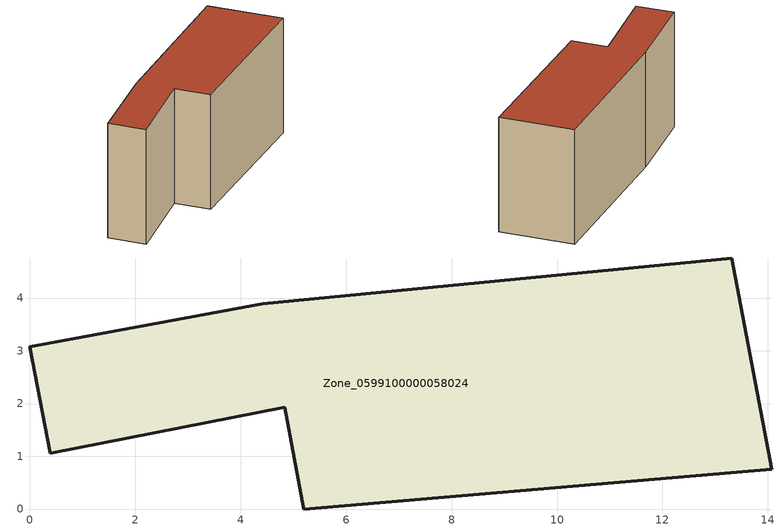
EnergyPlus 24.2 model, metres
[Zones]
Zone_0599100000058024
 floor ground (C_G): 4.83,1.93 0.39,1.06 0,3.08 4.42,3.89 13.31,4.76 14.07,0.75 5.2,0 z0
 wall outside (C_F): 0.39,1.06 4.83,1.93 5.2,0 14.07,0.75 13.31,4.76 4.42,3.89 0,3.08 0.39,1.06 z0:6.62
 roof outside (C_R): 14.07,0.75 13.31,4.76 4.42,3.89 0,3.08 0.39,1.06 4.83,1.93 5.2,0 z6.62
[BUILDING]
Pand.0599100000058024: North Axis=0; Terrain=City; Loads Convergence Tolerance Value=0.04; Temperature Convergence Tolerance Value=0.4; Solar Distribution=FullExterior; Maximum Number of Warmup Days=25; Minimum Number of Warmup Days=1
[Site:Location]
Rotterdam.The.Hague.AP_ZH_NLD Design_Conditions: Latitude=51.96; Longitude=4.45; Time Zone=1; Elevation=-4.5
[SITE:GROUNDTEMPERATURE:BUILDINGSURFACE]
18, 18, 18, 18, 18, 18, 18, 18, 18, 18, 18, 18
[MATERIAL] Thermal Absorptance=0.9; Solar Absorptance=0.7; Visible Absorptance=0.7
Name | Roughness | Thickness | Conductivity | Density | Specific Heat
G.TC.1946 | MediumSmooth | 0.15 | 1 | 540 | 1210
F.TC.1946 | Rough | 0.3 | 0.857143 | 1920 | 840
R.TC.1946 | MediumRough | 0.2 | 0.909091 | 1500 | 1000
[CONSTRUCTION]
C_G: G.TC.1946
C_F: F.TC.1946
C_R: R.TC.1946
[ZONE]
Zone_0599100000058024: Type=1; Multiplier=1; Ceiling Height=Autocalculate; Volume=Autocalculate; Floor Area=autocalculate; Part of Total Floor Area=Yes
[ZONEINFILTRATION:DESIGNFLOWRATE]
Infil_Zone_0599100000058024: Zone or ZoneList or Space or SpaceList=Zone_0599100000058024; Schedule=AlwaysOn; Design Flow Rate Calculation Method=Flow/Area; Flow Rate per Floor Area=0.003; Constant Term Coefficient=1; Temperature Term Coefficient=0; Velocity Term Coefficient=0; Velocity Squared Term Coefficient=0
[HVACTEMPLATE:ZONE:IDEALLOADSAIRSYSTEM]
Zone_0599100000058024: Maximum Heating Supply Air Temperature=50; Minimum Cooling Supply Air Temperature=13; Maximum Heating Supply Air Humidity Ratio=0.0156; Minimum Cooling Supply Air Humidity Ratio=0.0077; Heating Limit=NoLimit; Cooling Limit=NoLimit; Dehumidification Control Type=ConstantSensibleHeatRatio; Cooling Sensible Heat Ratio=0.7; Dehumidification Setpoint=60; Humidification Control Type=None; Humidification Setpoint=30; Outdoor Air Method=None; Outdoor Air Flow Rate per Person=0.00944; Outdoor Air Flow Rate per Zone Floor Area=0; Outdoor Air Flow Rate per Zone=0; Demand Controlled Ventilation Type=None; Outdoor Air Economizer Type=NoEconomizer; Heat Recovery Type=None; Sensible Heat Recovery Effectiveness=0.7; Latent Heat Recovery Effectiveness=0.65
[ZONECONTROL:THERMOSTAT]
ThermostatControl_Zone_0599100000058024: Zone or ZoneList=Zone_0599100000058024; Control Type Schedule=DualSetpointControlType; Control 1=Thermostat_Zone_0599100000058024; Temperature Difference Between Cutout And Setpoint=0
[THERMOSTATSETPOINT:DUALSETPOINT]
Thermostat_Zone_0599100000058024: Heating Setpoint Temperature Schedule=HeatingSetpoint_Zone_0599100000058024; Cooling Setpoint Temperature Schedule=CoolingSetpoint_Zone_0599100000058024
[SCHEDULE:COMPACT]
HeatingSetpoint_Zone_0599100000058024: Through: 12/31, For: AllDays, Until: 24:00, 21
CoolingSetpoint_Zone_0599100000058024: Through: 12/31, For: AllDays, Until: 24:00, 24
DualSetpointControlType: Through: 12/31, For: AllDays, Until: 24:00, 4
AlwaysOn: Through: 12/31, For: AllDays, Until: 24:00, 1
